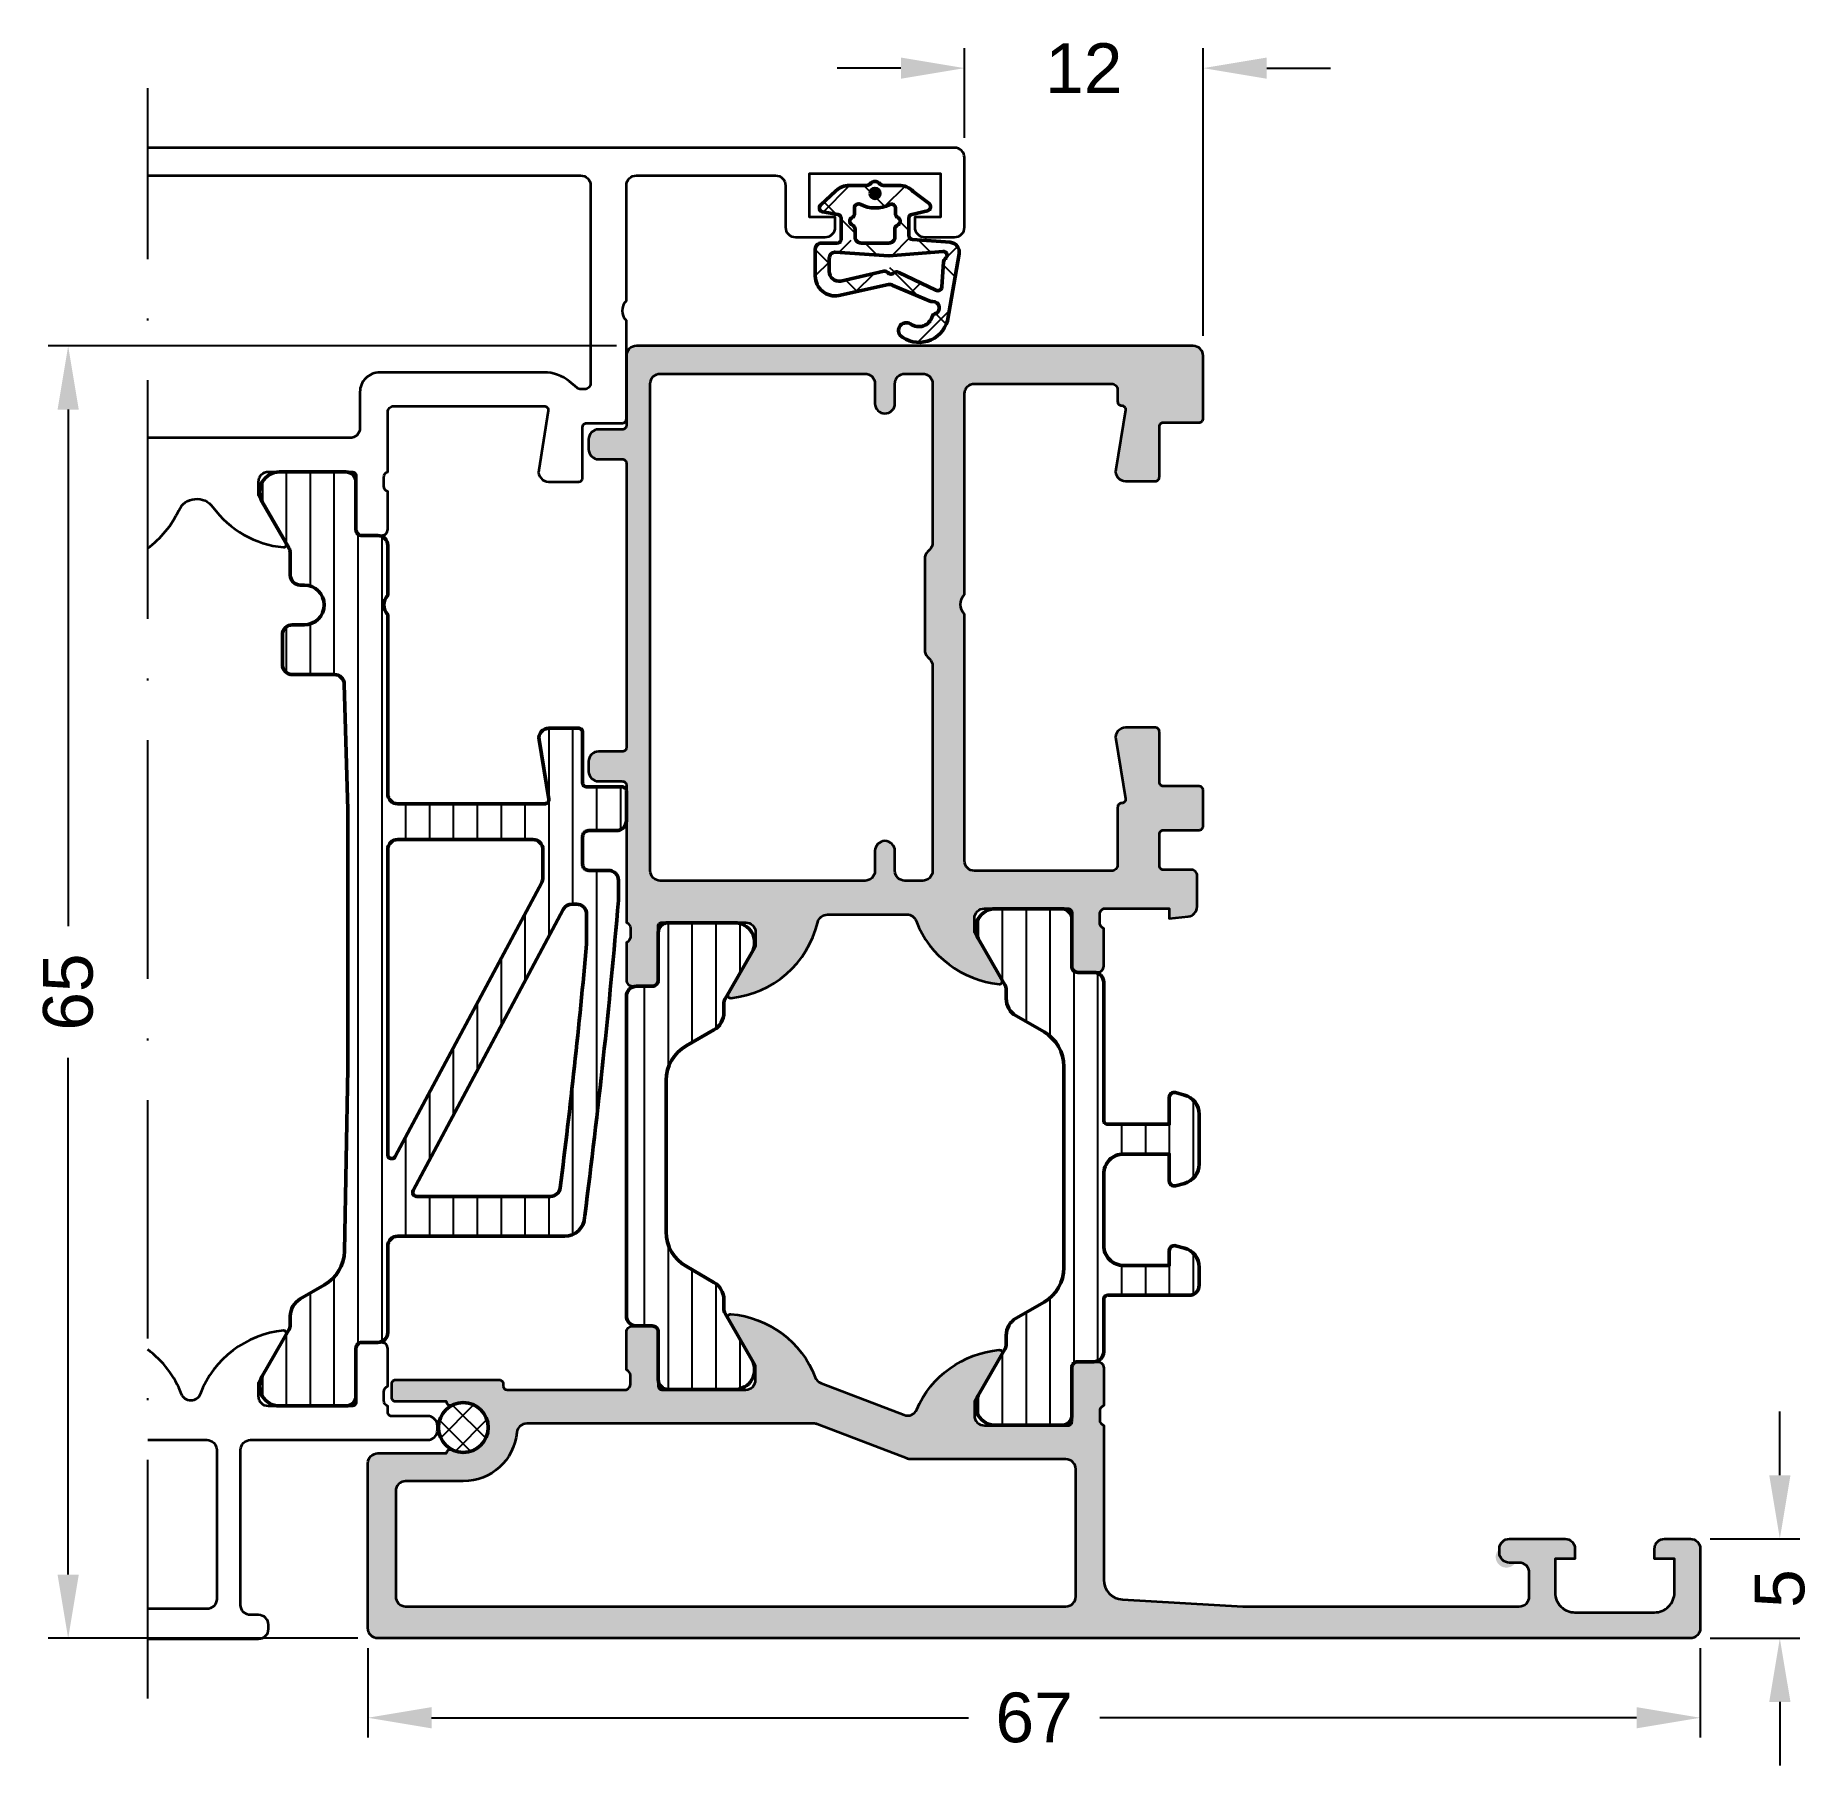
# Model space of a CAD drawing. Header units: millimetres. Extents: x 45 to 134.3, y 102.6 to 189.6.
import ezdxf

# ---------------------------------------------------------------- set-up
doc = ezdxf.new("R2010")
doc.units = ezdxf.units.MM
doc.header["$PDMODE"] = 1
doc.header["$PDSIZE"] = -0.001
doc.linetypes.add('ACAD_ISO10W100', pattern=[18, 12, -3, 0, -3])
for name, color, linetype, lineweight in [('S01_Bemaßung', 140, 'Continuous', 25), ('S03_AL_Kontur', 255, 'Continuous', 35), ('S04_AL_Schraffur', 253, 'Continuous', 25), ('S05_EPDM_Kontur', 31, 'Continuous', 50), ('S06_EPDM_Schraffur', 43, 'Continuous', 25), ('S07_Isolation_Kontur', 91, 'Continuous', 50), ('S08_Isolation_Schraffur', 103, 'Continuous', 25), ('S09_KS_Kontur', 254, 'Continuous', 50), ('S18_Mittellinie', 10, 'ACAD_ISO10W100', 25)]:
    doc.layers.add(name, color=color, linetype=linetype, lineweight=lineweight)
doc.styles.add('Arial', font='arial.ttf')
doc.dimstyles.new('1 zu 1', dxfattribs={"dimtxt": 2.5, "dimasz": 3.2, "dimexe": 1, "dimexo": 1, "dimgap": 1.5, "dimtad": 0, "dimdec": 1, "dimrnd": 0.5, "dimdsep": 46, "dimtxsty": 'Arial', "dimcen": 0, "dimclrd": 256, "dimclre": 256, "dimclrt": 256, "dimadec": 0, "dimazin": 0, "dimtfac": 1, "dimtdec": 1, "dimtofl": 0, "dimtmove": 0, "dimatfit": 1, "dimfxl": 1, "dimtolj": 1, "dimlwd": 25, "dimlwe": 25, "dimarcsym": 0})
pattern_1 = [(90, (0, 0), (-1.2, 7e-17), [])]

# ---------------------------------------------------------------- blocks, each defined once
blk = doc.blocks.new('587320_s_gereric')
at = {"layer": 'S04_AL_Schraffur'}
h = blk.add_hatch(color=256, dxfattribs=at)
h.dxf.hatch_style = 1
h.paths.add_polyline_path([(-39.4, 11.502, -0.402182), (-40.038, 11.233), (-44.213, 12.836, -0.211795), (-44.5, 13.122, 0.287239), (-48.75, 16.3, 0.605195), (-48.881, 16.093), (-47.5, 13.7), (-47.5, 13, -0.414214), (-48, 12.5), (-52.21, 12.5, -0.414214), (-52.41, 12.7), (-52.41, 15.4, 0.414214), (-52.71, 15.7), (-53.7, 15.7, 0.414214), (-54, 15.4), (-54, 13.5, -0.317837), (-53.8, 13.217), (-53.8, 12.783, -0.317837), (-54, 12.5), (-60, 12.5, -0.414214), (-60.2, 12.7), (-60.2, 12.8, 0.414214), (-60.4, 13), (-65.6, 13, 0.414214), (-65.8, 12.8), (-65.8, 12.1, 0.414214), (-65.6, 11.9), (-63.042, 11.9, 0.555973), (-62.754, 11.721, -1.609432), (-62.754, 9.479, 0.555973), (-63.042, 9.3), (-66.5, 9.3, 0.414214), (-67, 8.8), (-67, 0.5, 0.414214), (-66.5, 0), (-0.5, 0, 0.414214), (0, 0.5), (0, 4.5, 0.414214), (-0.5, 5), (-1.8, 5, 0.414214), (-2.3, 4.5), (-2.3, 4), (-1.3, 4), (-1.3, 2.3, -0.414214), (-2.3, 1.3), (-6.3, 1.3, -0.414214), (-7.3, 2.3), (-7.3, 4), (-6.3, 4), (-6.3, 4.5, 0.414214), (-6.8, 5), (-9.6, 5, 0.414214), (-10.1, 4.5, 1.076163), (-9.339, 3.739, -0.568801), (-8.6, 3.3), (-8.6, 2.1, -0.414214), (-9.1, 1.6), (-23, 1.6), (-29.057, 1.946, -0.397592), (-30, 2.944), (-30, 10.7, -0.317837), (-30.2, 10.983), (-30.2, 11.417, -0.317837), (-30, 11.7), (-30, 13.6, 0.414214), (-30.3, 13.9), (-31.29, 13.9, 0.414214), (-31.59, 13.6), (-31.59, 10.9, -0.414214), (-31.79, 10.7), (-36, 10.7, -0.414214), (-36.5, 11.2), (-36.5, 11.9), (-35.119, 14.293, 0.607126), (-35.25, 14.499, 0.275372)])
h.paths.add_polyline_path([(-31.9, 9, -0.414214), (-31.4, 8.5), (-31.4, 2.1, -0.414214), (-31.9, 1.6), (-65.1, 1.6, -0.414214), (-65.6, 2.1), (-65.6, 7.4, -0.414214), (-65.1, 7.9), (-62.2, 7.9, 0.386974), (-59.512, 10.347, -0.386974), (-59.014, 10.8), (-44.49, 10.8), (-39.888, 9.033, 0.091887), (-39.709, 9)], flags=16)
at = {"layer": 'S03_AL_Kontur'}
for points in [[(-48.75, 16.3, -0.287239), (-44.5, 13.122, 0.211795), (-44.213, 12.836), (-40.038, 11.233, 0.402182), (-39.4, 11.502, -0.275372), (-35.25, 14.499, -0.607126), (-35.119, 14.293), (-36.5, 11.9), (-36.5, 11.2, 0.414214), (-36, 10.7), (-31.79, 10.7, 0.414214), (-31.59, 10.9), (-31.59, 13.6, -0.414214), (-31.29, 13.9), (-30.3, 13.9, -0.414214), (-30, 13.6), (-30, 11.7, 0.317837), (-30.2, 11.417), (-30.2, 10.983, 0.317837), (-30, 10.7), (-30, 2.944, 0.397592), (-29.057, 1.946), (-23, 1.6), (-9.1, 1.6, 0.414214), (-8.6, 2.1), (-8.6, 3.3, 0.414214), (-9.1, 3.8), (-9.6, 3.8, -0.414214), (-10.1, 4.3), (-10.1, 4.5, -0.414214), (-9.6, 5), (-6.8, 5, -0.414214), (-6.3, 4.5), (-6.3, 4), (-7.3, 4), (-7.3, 2.3, 0.414214), (-6.3, 1.3), (-2.3, 1.3, 0.414214), (-1.3, 2.3), (-1.3, 4), (-2.3, 4), (-2.3, 4.5, -0.414214), (-1.8, 5), (-0.5, 5, -0.414214), (0, 4.5), (0, 0.5, -0.414214), (-0.5, 0), (-66.5, 0, -0.414214), (-67, 0.5), (-67, 8.8, -0.414214), (-66.5, 9.3), (-63.042, 9.3, -0.555973), (-62.754, 9.479, 1.609432), (-62.754, 11.721, -0.555973), (-63.042, 11.9), (-65.6, 11.9, -0.414214), (-65.8, 12.1), (-65.8, 12.8, -0.414214), (-65.6, 13), (-60.4, 13, -0.414214), (-60.2, 12.8), (-60.2, 12.7, 0.414214), (-60, 12.5), (-54, 12.5, 0.317837), (-53.8, 12.783), (-53.8, 13.217, 0.317837), (-54, 13.5), (-54, 15.4, -0.414214), (-53.7, 15.7), (-52.71, 15.7, -0.414214), (-52.41, 15.4), (-52.41, 12.7, 0.414214), (-52.21, 12.5), (-48, 12.5, 0.414214), (-47.5, 13), (-47.5, 13.7), (-48.881, 16.093, -0.605195)], [(-31.4, 8.5, 0.414214), (-31.9, 9), (-39.709, 9, -0.091887), (-39.888, 9.033), (-44.404, 10.767, 0.091887), (-44.583, 10.8), (-59.014, 10.8, 0.386974), (-59.512, 10.347, -0.386974), (-62.2, 7.9), (-65.1, 7.9, 0.414214), (-65.6, 7.4), (-65.6, 2.1, 0.414214), (-65.1, 1.6), (-31.9, 1.6, 0.414214), (-31.4, 2.1)]]:
    blk.add_lwpolyline(points, format="xyb", close=True, dxfattribs=at)
blk = doc.blocks.new('587310_s')
at = {"layer": 'S04_AL_Schraffur'}
h = blk.add_hatch(color=256, dxfattribs=at)
h.dxf.hatch_style = 1
h.paths.add_polyline_path([(0, -0.5, 0.414214), (-0.5, 0), (-28.5, 0, 0.414214), (-29, -0.5), (-29, -3.65, 0.414214), (-28.8, -3.85), (-27, -3.85, -0.414214), (-26.8, -4.05), (-26.8, -6.6, 0.414214), (-26.6, -6.8), (-25.1, -6.8, 0.462761), (-24.607, -6.219), (-25.097, -3.232, -0.462761), (-24.9, -3, 0.414214), (-24.7, -2.8), (-24.7, -2.2, -0.414214), (-24.4, -1.9), (-17.5, -1.9, -0.414214), (-17, -2.4), (-17, -12.5, -0.4), (-17, -13.5), (-17, -25.9, -0.414214), (-17.5, -26.4), (-24.4, -26.4, -0.414214), (-24.7, -26.1), (-24.7, -23.2, 0.414214), (-24.9, -23, -0.462761), (-25.097, -22.768), (-24.607, -19.781, 0.462761), (-25.1, -19.2), (-26.6, -19.2, 0.414214), (-26.8, -19.4), (-26.8, -21.95, -0.414214), (-27, -22.15), (-28.8, -22.15, 0.414214), (-29, -22.35), (-29, -24.15, 0.414214), (-28.8, -24.35), (-27, -24.35, -0.414214), (-26.8, -24.55), (-26.8, -26.15, -0.414214), (-27, -26.35), (-28.4, -26.35, 0.414214), (-28.7, -26.65), (-28.7, -28.203, 0.383864), (-28.252, -28.7), (-27.3, -28.8), (-27.3, -28.3), (-24.2, -28.3, -0.517638), (-23.8, -28.583), (-23.8, -29.017, -0.317837), (-24, -29.3), (-24, -31.2, 0.414214), (-23.7, -31.5), (-22.71, -31.5, 0.414214), (-22.41, -31.2), (-22.41, -28.5, -0.414214), (-22.21, -28.3), (-18, -28.3, -0.414214), (-17.5, -28.8), (-17.5, -29.5), (-18.881, -31.893, 0.610371), (-18.748, -32.099, 0.283633), (-14.57, -28.92, -0.310198), (-14.103, -28.6), (-10.106, -28.6, -0.347182), (-9.62, -28.984, 0.319614), (-5.252, -32.799, 0.610917), (-5.119, -32.593), (-6.5, -30.2), (-6.5, -29.5, -0.414214), (-6, -29), (-1.79, -29, -0.414214), (-1.59, -29.2), (-1.59, -31.9, 0.414214), (-1.29, -32.2), (-0.3, -32.2, 0.414214), (0, -31.9), (0, -30, -0.317837), (-0.2, -29.717), (-0.2, -29.283, -0.317837), (0, -29), (0, -22.1, -0.414214), (0.2, -21.9), (1.4, -21.9, 0.57735), (1.833, -21.15, 0.57735), (1.4, -20.4), (0.2, -20.4, -0.414214), (0, -20.2), (0, -5.9, -0.414214), (0.2, -5.7), (1.4, -5.7, 0.57735), (1.833, -4.95, 0.57735), (1.4, -4.2), (0.2, -4.2, -0.414214), (0, -4)])
h.paths.add_polyline_path([(-1.2, -1.9), (-1.2, -26.4, -0.414214), (-1.7, -26.9), (-12, -26.9, -0.414214), (-12.5, -26.4), (-12.5, -25.4, 1), (-13.5, -25.4), (-13.5, -26.4, -0.414214), (-14, -26.9), (-14.9, -26.9, -0.414214), (-15.4, -26.4), (-15.4, -16.107, -0.198912), (-15.254, -15.754), (-15.146, -15.646, 0.198912), (-15, -15.293), (-15, -10.707, 0.241414), (-15.197, -10.295, -0.238295), (-15.4, -9.893), (-15.4, -1.9, -0.414214), (-14.9, -1.4), (-14, -1.4, -0.414214), (-13.5, -1.9), (-13.5, -2.9, 1), (-12.5, -2.9), (-12.5, -1.9, -0.414214), (-12, -1.4), (-1.7, -1.4, -0.414214)], flags=16)
at = {"layer": 'S03_AL_Kontur'}
for points in [[(-14.57, -28.92, -0.283633), (-18.748, -32.099, -0.610371), (-18.881, -31.893), (-17.5, -29.5), (-17.5, -28.8, 0.414214), (-18, -28.3), (-22.21, -28.3, 0.414214), (-22.41, -28.5), (-22.41, -31.2, -0.414214), (-22.71, -31.5), (-23.7, -31.5, -0.414214), (-24, -31.2), (-24, -29.3, 0.317837), (-23.8, -29.017), (-23.8, -28.583, 0.317837), (-24, -28.3), (-27.3, -28.3), (-27.3, -28.8), (-28.252, -28.7, -0.383864), (-28.7, -28.203), (-28.7, -26.65, -0.414214), (-28.4, -26.35), (-27, -26.35, 0.414214), (-26.8, -26.15), (-26.8, -24.55, 0.414214), (-27, -24.35), (-28.8, -24.35, -0.414214), (-29, -24.15), (-29, -22.35, -0.414214), (-28.8, -22.15), (-27, -22.15, 0.414214), (-26.8, -21.95), (-26.8, -19.4, -0.414214), (-26.6, -19.2), (-25.1, -19.2, -0.462761), (-24.607, -19.781), (-25.097, -22.768, 0.462761), (-24.9, -23, -0.414214), (-24.7, -23.2), (-24.7, -26.1, 0.414214), (-24.4, -26.4), (-17.5, -26.4, 0.414214), (-17, -25.9), (-17, -13.5, 0.4), (-17, -12.5), (-17, -2.4, 0.414214), (-17.5, -1.9), (-24.4, -1.9, 0.414214), (-24.7, -2.2), (-24.7, -2.8, -0.414214), (-24.9, -3, 0.462761), (-25.097, -3.232), (-24.607, -6.219, -0.462761), (-25.1, -6.8), (-26.6, -6.8, -0.414214), (-26.8, -6.6), (-26.8, -4.05, 0.414214), (-27, -3.85), (-28.8, -3.85, -0.414214), (-29, -3.65), (-29, -0.5, -0.414214), (-28.5, 0), (-0.5, 0, -0.414214), (0, -0.5), (0, -4, 0.414214), (0.2, -4.2), (1.4, -4.2, -0.414214), (1.9, -4.7), (1.9, -5.2, -0.414214), (1.4, -5.7), (0.2, -5.7, 0.414214), (0, -5.9), (0, -20.2, 0.414214), (0.2, -20.4), (1.4, -20.4, -0.414214), (1.9, -20.9), (1.9, -21.4, -0.414214), (1.4, -21.9), (0.2, -21.9, 0.414214), (0, -22.1), (0, -29, 0.317837), (-0.2, -29.283), (-0.2, -29.717, 0.317837), (0, -30), (0, -31.9, -0.414214), (-0.3, -32.2), (-1.29, -32.2, -0.414214), (-1.59, -31.9), (-1.59, -29.2, 0.414214), (-1.79, -29), (-6, -29, 0.414214), (-6.5, -29.5), (-6.5, -30.2), (-5.119, -32.593, -0.610917), (-5.252, -32.799, -0.319614), (-9.62, -28.984, 0.347182), (-10.106, -28.6), (-14.103, -28.6, 0.310198)], [(-13.5, -1.9, 0.414214), (-14, -1.4), (-14.9, -1.4, 0.414214), (-15.4, -1.9), (-15.4, -9.893, 0.198912), (-15.254, -10.246), (-15.146, -10.354, -0.198912), (-15, -10.707), (-15, -15.293, -0.198912), (-15.146, -15.646), (-15.254, -15.754, 0.198912), (-15.4, -16.107), (-15.4, -26.4, 0.414214), (-14.9, -26.9), (-14, -26.9, 0.414214), (-13.5, -26.4), (-13.5, -25.4, -1), (-12.5, -25.4), (-12.5, -26.4, 0.414214), (-12, -26.9), (-1.7, -26.9, 0.414214), (-1.2, -26.4), (-1.2, -1.9, 0.414214), (-1.7, -1.4), (-12, -1.4, 0.414214), (-12.5, -1.9), (-12.5, -2.9, -1), (-13.5, -2.9)]]:
    blk.add_lwpolyline(points, format="xyb", close=True, dxfattribs=at)
blk = doc.blocks.new('30065269_s')
at = {"layer": 'S08_Isolation_Schraffur'}
h = blk.add_hatch(dxfattribs=at)
h.set_pattern_fill('LINIE', color=256, scale=1.2, angle=90)
h.set_pattern_definition(pattern_1)
h.paths.add_polyline_path([(4.9, 8.469), (4.9, 8.915, -0.131652), (4.967, 9.165), (6.309, 11.49, 0.57735), (5.443, 12.99), (2.1, 12.99, 0.414214), (1.6, 12.49), (1.6, 10.09, -0.414214), (1.3, 9.79), (0.5, 9.79, 0.414214), (0, 9.29), (0, 2.35, -0.414214), (-0.2, 2.15), (-3.3, 2.15), (-3.3, 3.5, 0.493145), (-3.615, 3.741), (-4.059, 3.622, 0.339454), (-4.8, 2.657), (-4.8, 0.143, 0.339454), (-4.059, -0.822), (-3.615, -0.941, 0.493145), (-3.3, -0.7), (-3.3, 0.65), (-1, 0.65, -0.414214), (0, -0.35), (0, -3.95, -0.414214), (-1, -4.95), (-3.3, -4.95), (-3.3, -4.2, 0.493145), (-3.615, -3.959), (-4.059, -4.078, 0.339454), (-4.8, -5.043), (-4.8, -5.95, 0.414214), (-4.3, -6.45), (-0.2, -6.45, -0.414214), (0, -6.65), (0, -9.29, 0.414214), (0.5, -9.79), (1.3, -9.79, -0.414214), (1.6, -10.09), (1.6, -12.49, 0.414214), (2.1, -12.99), (5.443, -12.99, 0.57735), (6.309, -11.49), (4.967, -9.165, -0.131652), (4.9, -8.915), (4.9, -8.469, 0.267949), (4.4, -7.602), (3, -6.794, -0.267949), (2, -5.062), (2, 5.062, -0.267949), (3, 6.794), (4.4, 7.602, 0.267949)])
at = {"layer": 'S07_Isolation_Kontur'}
blk.add_lwpolyline([(-3.3, -0.7), (-3.3, 0.65), (-1, 0.65, -0.414214), (0, -0.35), (0, -3.95, -0.414214), (-1, -4.95), (-3.3, -4.95), (-3.3, -4.2, 0.493145), (-3.615, -3.959), (-4.059, -4.078, 0.339454), (-4.8, -5.043), (-4.8, -5.95, 0.414214), (-4.3, -6.45), (-0.2, -6.45, -0.414214), (0, -6.65), (0, -9.29, 0.414214), (0.5, -9.79), (1.3, -9.79, -0.414214), (1.6, -10.09), (1.6, -12.49, 0.414214), (2.1, -12.99), (5.443, -12.99, 0.57735), (6.309, -11.49), (4.967, -9.165, -0.131652), (4.9, -8.915), (4.9, -8.469, 0.267949), (4.4, -7.602), (3, -6.794, -0.267949), (2, -5.062), (2, 5.062, -0.267949), (3, 6.794), (4.4, 7.602, 0.267949), (4.9, 8.469), (4.9, 8.915, -0.131652), (4.967, 9.165), (6.309, 11.49, 0.57735), (5.443, 12.99), (2.1, 12.99, 0.414214), (1.6, 12.49), (1.6, 10.09, -0.414214), (1.3, 9.79), (0.5, 9.79, 0.414214), (0, 9.29), (0, 2.35, -0.414214), (-0.2, 2.15), (-3.3, 2.15), (-3.3, 3.5, 0.493145), (-3.615, 3.741), (-4.059, 3.622, 0.339454), (-4.8, 2.657), (-4.8, 0.143, 0.339454), (-4.059, -0.822), (-3.615, -0.941, 0.493145)], format="xyb", close=True, dxfattribs=at)
blk = doc.blocks.new('662021_s')
blk.add_blockref('30065269_s', (0, 13))
blk = doc.blocks.new('30065272_s')
at = {"layer": 'S08_Isolation_Schraffur'}
h = blk.add_hatch(dxfattribs=at)
h.set_pattern_fill('LINIE', color=256, scale=1.2, angle=90)
h.set_pattern_definition(pattern_1)
h.paths.add_polyline_path([(4.9, 7.219), (4.9, 7.665, -0.131652), (4.967, 7.915), (6.309, 10.24, 0.57735), (5.443, 11.74), (2.1, 11.74, 0.414214), (1.6, 11.24), (1.6, 8.84, -0.414214), (1.3, 8.54), (0.5, 8.54, 0.414214), (0, 8.04), (0, -8.04, 0.414214), (0.5, -8.54), (1.3, -8.54, -0.414214), (1.6, -8.84), (1.6, -11.24, 0.414214), (2.1, -11.74), (5.443, -11.74, 0.57735), (6.309, -10.24), (4.967, -7.915, -0.131652), (4.9, -7.665), (4.9, -7.219, 0.267949), (4.4, -6.352), (3, -5.544, -0.267949), (2, -3.812), (2, 3.812, -0.267949), (3, 5.544), (4.4, 6.352, 0.267949)])
at = {"layer": 'S07_Isolation_Kontur'}
blk.add_lwpolyline([(2, -3.812, 0.267949), (3, -5.544), (4.4, -6.352, -0.267949), (4.9, -7.219), (4.9, -7.665, 0.131652), (4.967, -7.915), (6.309, -10.24, -0.57735), (5.443, -11.74), (2.1, -11.74, -0.414214), (1.6, -11.24), (1.6, -8.84, 0.414214), (1.3, -8.54), (0.5, -8.54, -0.414214), (0, -8.04), (0, 8.04, -0.414214), (0.5, 8.54), (1.3, 8.54, 0.414214), (1.6, 8.84), (1.6, 11.24, -0.414214), (2.1, 11.74), (5.443, 11.74, -0.57735), (6.309, 10.24), (4.967, 7.915, 0.131652), (4.9, 7.665), (4.9, 7.219, -0.267949), (4.4, 6.352), (3, 5.544, 0.267949), (2, 3.812)], format="xyb", close=True, dxfattribs=at)
blk = doc.blocks.new('662023_s')
blk.add_blockref('30065272_s', (0, 11.75))
blk = doc.blocks.new('575820_s')
at = {"extrusion": (0, 0, -1)}
blk.add_blockref('587310_s', (-13, 65), dxfattribs=at)
at = {"extrusion": (-3.74154e-50, -3.98329e-35, -1)}
blk.add_blockref('662021_s', (-37, 10.7), dxfattribs=at)
for name, p in [('662023_s', (13, 12.5)), ('587320_s_gereric', (67, 0))]:
    blk.add_blockref(name, p)
blk = doc.blocks.new('30065155_s')
at = {"layer": 'S08_Isolation_Schraffur'}
h = blk.add_hatch(dxfattribs=at)
h.set_pattern_fill('LINIE', color=256, scale=1.2, angle=90)
h.set_pattern_definition([(90, (-2e-14, 23.5), (-1.2, 7e-17), [])])
h.paths.add_polyline_path([(0, 30.8, -0.414214), (-0.5, 30.3), (-7.9, 30.3, -0.462761), (-8.097, 30.532), (-7.607, 33.519, 0.462761), (-8.1, 34.1), (-9.6, 34.1, 0.414214), (-9.8, 33.9), (-9.8, 31.35, -0.414214), (-10, 31.15), (-11.8, 31.15, 0.414214), (-12, 30.95), (-12, 29.45, 0.414214), (-11.5, 28.95), (-10.1, 28.95, -0.414214), (-9.8, 28.65), (-9.8, 27.25, -0.414214), (-10.1, 26.95), (-11.1, 26.95, 0.414214), (-11.6, 26.45), (-11.6, 25.43, 0.010778), (-9.872, 9.314, 0.345994), (-8.9, 8.55), (-0.5, 8.55, -0.414214), (0, 8.05), (0, 3.71, 0.414214), (0.5, 3.21), (1.3, 3.21, -0.414214), (1.6, 2.91), (1.6, 0.51, 0.414214), (2.1, 0.01), (5.443, 0.01, 0.57735), (6.309, 1.51), (4.9, 3.951), (4.9, 4.531, 0.267949), (4.4, 5.398), (3.178, 6.103, -0.26277), (2.178, 7.797), (2, 17), (2, 30), (2.186, 36.315, -0.405628), (2.686, 36.8), (4.8, 36.8, 0.414214), (5.3, 37.3), (5.3, 38.8, 0.414214), (4.8, 39.3), (4.2, 39.3, -1), (4.2, 41.3), (4.4, 41.3, 0.414214), (4.9, 41.8), (4.9, 43.049), (6.309, 45.49, 0.57735), (5.443, 46.99), (2.1, 46.99, 0.414214), (1.6, 46.49), (1.6, 44.09, -0.414214), (1.3, 43.79), (0.5, 43.79, 0.414214), (0, 43.29), (0, 40.79, -0.408248), (0, 39.81)])
h.paths.add_polyline_path([(-0.5, 28.5, -0.414214), (0, 28), (0, 12.649, -0.780583), (-0.376, 12.555), (-7.8, 26.458), (-7.8, 28, -0.414214), (-7.3, 28.5)], flags=16)
h.paths.add_polyline_path([(-8.828, 24.986), (-1.277, 10.844, -0.566349), (-1.453, 10.55), (-8.177, 10.55, -0.378239), (-8.673, 10.988, -0.008221), (-10, 23.234), (-10, 24.75, -0.414214), (-9.5, 25.25), (-9.269, 25.25, -0.276855)], flags=16)
at = {"layer": 'S07_Isolation_Kontur'}
for points in [[(-0.5, 30.3, 0.414214), (0, 30.8), (0, 39.81, 0.408248), (0, 40.79), (0, 43.29, -0.414214), (0.5, 43.79), (1.3, 43.79, 0.414214), (1.6, 44.09), (1.6, 46.49, -0.414214), (2.1, 46.99), (5.443, 46.99, -0.57735), (6.309, 45.49), (4.967, 43.165, 0.131652), (4.9, 42.915), (4.9, 41.8, -0.414214), (4.4, 41.3), (4.2, 41.3, 1), (4.2, 39.3), (4.8, 39.3, -0.414214), (5.3, 38.8), (5.3, 37.3, -0.414214), (4.8, 36.8), (2.686, 36.8, 0.405628), (2.186, 36.315), (2, 30), (2, 17.01, 0.004839), (2, 16.99), (2.178, 7.797, 0.26277), (3.178, 6.103), (4.4, 5.398, -0.267949), (4.9, 4.531), (4.9, 4.085, 0.131652), (4.967, 3.835), (6.309, 1.51, -0.57735), (5.443, 0.01), (2.1, 0.01, -0.414214), (1.6, 0.51), (1.6, 2.91, 0.414214), (1.3, 3.21), (0.5, 3.21, -0.414214), (0, 3.71), (0, 8.05, 0.414214), (-0.5, 8.55), (-8.9, 8.55, -0.399638), (-9.899, 9.5, 0.019418), (-9.906, 9.577, -0.010601), (-11.6, 25.43), (-11.6, 26.45, -0.414214), (-11.1, 26.95), (-10.1, 26.95, 0.414214), (-9.8, 27.25), (-9.8, 28.65, 0.414214), (-10.1, 28.95), (-11.5, 28.95, -0.414214), (-12, 29.45), (-12, 30.95, -0.414214), (-11.8, 31.15), (-10, 31.15, 0.414214), (-9.8, 31.35), (-9.8, 33.9, -0.414214), (-9.6, 34.1), (-8.1, 34.1, -0.462761), (-7.607, 33.519), (-8.097, 30.532, 0.462761), (-7.9, 30.3)], [(0, 28, 0.414214), (-0.5, 28.5), (-7.3, 28.5, 0.414214), (-7.8, 28), (-7.8, 26.583, 0.123227), (-7.741, 26.348), (-0.376, 12.555, 0.780583), (0, 12.649)], [(-9.5, 25.25, 0.414214), (-10, 24.75), (-10, 23.234, 0.008221), (-8.673, 10.988, 0.378239), (-8.177, 10.55), (-1.453, 10.55, 0.566349), (-1.277, 10.844), (-8.828, 24.986, 0.276855), (-9.269, 25.25)]]:
    blk.add_lwpolyline(points, format="xyb", close=True, dxfattribs=at)
blk = doc.blocks.new('662011_s')
blk.add_blockref('30065155_s', (0, 0))
blk = doc.blocks.new('245472_s')
at = {"layer": 'S06_EPDM_Schraffur'}
h = blk.add_hatch(dxfattribs=at)
h.set_pattern_fill('NETZ', color=256, scale=2, angle=45)
h.set_pattern_definition([(45, (0, 0), (-1.4142, 1.4142), []), (135, (0, 0), (-1.4142, -1.4142), [])])
h.paths.add_polyline_path([(0.079, 1.295), (-0.722, 0.682, 0.634157), (-0.646, 0.329), (0.145, 0.145, -0.348874), (0.3, -0.05), (0.3, -0.917, -0.388879), (0.117, -1.116), (-1.778, -1.262, 0.442765), (-2.232, -1.847), (-1.644, -5.206, 0.555399), (0.752, -5.928, 0.804971), (0.215, -5.364, -0.532691), (-0.878, -4.984, 0.232984), (-1.006, -4.862, -0.922839), (-0.897, -4.246, 0.124081), (-0.8, -4.231), (1.248, -3.369), (3.826, -3.945, 0.466308), (5, -2.961), (5, -1.6, 0.414214), (4.7, -1.3), (3.9, -1.3, -0.414214), (3.7, -1.1), (3.7, -0.055, -0.368281), (3.868, 0.143), (4.63, 0.265, 0.623369), (4.735, 0.609), (3.965, 1.33, 0.190392), (3.282, 1.6), (2.283, 1.6, 0.707107), (1.717, 1.6), (0.798, 1.6, 0.203452)])
h.paths.add_polyline_path([(0.815, -0.04, 0.660378), (0.865, -0.405, -0.32013), (1, -0.594), (1, -1, 0.414214), (1.3, -1.3), (2.7, -1.3, 1.124558), (3.045, -0.72, -0.433887), (3.085, -0.431), (3.185, -0.36, 0.593304), (3.149, -0.01, -0.295823), (3.031, 0.172), (3.031, 0.471, 0.563435), (2.738, 0.649, -0.241085), (1.259, 0.636, 1.193377), (0.932, 0.288, -0.415415), (0.885, 0.009)], flags=16)
h.paths.add_polyline_path([(1.302, -1.947), (3.958, -1.762, -0.455358), (4.3, -2.06), (4.3, -2.722, -0.466308), (3.713, -3.215), (1.549, -2.714, 1.20825), (1.12, -2.937, 0.579305), (0.808, -2.783), (-1.055, -3.663, -0.573655), (-1.366, -3.513), (-1.452, -2.23, 0.226235), (-1.538, -2.081, -0.737445), (-1.426, -1.716)], flags=16)
at = {"layer": 'S09_KS_Kontur'}
h = blk.add_hatch(color=256, dxfattribs=at)
h.dxf.hatch_style = 1
h.paths.add_polyline_path([(1.75, 1.2, 1), (2.25, 1.2, 1)])
at = {"layer": 'S05_EPDM_Kontur'}
for points in [[(0.145, 0.145), (-0.646, 0.329, -0.634157), (-0.722, 0.682), (0.079, 1.295, -0.203452), (0.798, 1.6), (1.6, 1.6, 0.236068), (1.76, 1.68, -0.5), (2.24, 1.68, 0.236068), (2.4, 1.6), (3.282, 1.6, -0.190392), (3.965, 1.33), (4.735, 0.609, -0.623369), (4.63, 0.265), (3.868, 0.143, 0.368281), (3.7, -0.055), (3.7, -1.1, 0.414214), (3.9, -1.3), (4.7, -1.3, -0.414214), (5, -1.6), (5, -2.961, -0.466308), (3.826, -3.945), (1.319, -3.385, 0.19438), (1.1, -3.431), (-0.8, -4.231, -0.124081), (-0.897, -4.246, 0.907151), (-1.016, -4.86, -0.247172), (-0.878, -4.984, 0.532691), (0.215, -5.364, -0.804971), (0.752, -5.928, -0.555399), (-1.644, -5.206), (-2.232, -1.847, -0.442765), (-1.778, -1.262), (0.117, -1.116, 0.388879), (0.3, -0.917), (0.3, -0.05, 0.348874)], [(3.175, -0.033), (3.116, 0.009, -0.243487), (3.031, 0.172), (3.031, 0.471, 0.563435), (2.738, 0.649, -0.241085), (1.259, 0.636, 0.557876), (0.969, 0.457), (0.969, 0.172, -0.243487), (0.885, 0.009), (0.825, -0.033, 0.537319), (0.825, -0.367), (0.915, -0.431, -0.243487), (1, -0.594), (1, -1, 0.414214), (1.3, -1.3), (2.7, -1.3, 0.414214), (3, -1), (3, -0.594, -0.243487), (3.085, -0.431), (3.175, -0.367, 0.537319)], [(-1.367, -3.508, 0.583183), (-1.055, -3.663), (0.808, -2.783, -0.356159), (1.06, -2.806, 0.446061), (1.357, -2.787, -0.276121), (1.549, -2.714), (3.713, -3.215, 0.466308), (4.3, -2.722), (4.3, -2.06, 0.414214), (4, -1.76), (1.302, -1.947), (-1.426, -1.716, 0.737445), (-1.538, -2.081, -0.233752), (-1.452, -2.236)]]:
    blk.add_lwpolyline(points, format="xyb", close=True, dxfattribs=at)
blk.add_circle((2, 1.2), 0.25, dxfattribs=at)
blk = doc.blocks.new('*D18')
at = {"layer": 'Defpoints', "color": 0, "transparency": 16777216}
for p in [(103.687, 187.977), (91.687, 183.477), (103.687, 173.506)]:
    blk.add_point(p, dxfattribs=at)
at = {"layer": 'S01_Bemaßung', "lineweight": 25, "transparency": 16777216}
for p, q in [((91.687, 184.477), (91.687, 188.977)), ((103.687, 174.506), (103.687, 188.977)), ((88.487, 187.977), (85.287, 187.977)), ((106.887, 187.977), (110.087, 187.977))]:
    blk.add_line(p, q, dxfattribs=at)
at = {"layer": 'S01_Bemaßung', "transparency": 16777216}
for points in [[(88.487, 188.511), (88.487, 187.444), (91.687, 187.977)], [(106.887, 188.511), (106.887, 187.444), (103.687, 187.977)]]:
    blk.add_solid(points, dxfattribs=at)
at = {"layer": 'S01_Bemaßung', "transparency": 16777216, "insert": (97.687, 187.977), "char_height": 2.5, "attachment_point": 5, "style": 'Arial'}
blk.add_mtext('\\A1;12', dxfattribs=at)
blk = doc.blocks.new('*D19')
at = {"layer": 'Defpoints', "color": 0, "transparency": 16777216}
for p in [(61.687, 109.506), (128.687, 109.506), (128.687, 105.006)]:
    blk.add_point(p, dxfattribs=at)
at = {"layer": 'S01_Bemaßung', "lineweight": 25, "transparency": 16777216}
for p, q in [((61.687, 108.506), (61.687, 104.006)), ((128.687, 108.506), (128.687, 104.006)), ((64.887, 105.006), (91.89, 105.006)), ((125.487, 105.006), (98.485, 105.006))]:
    blk.add_line(p, q, dxfattribs=at)
at = {"layer": 'S01_Bemaßung', "transparency": 16777216}
for points in [[(64.887, 105.54), (64.887, 104.473), (61.687, 105.006)], [(125.487, 105.54), (125.487, 104.473), (128.687, 105.006)]]:
    blk.add_solid(points, dxfattribs=at)
at = {"layer": 'S01_Bemaßung', "transparency": 16777216, "insert": (95.187, 105.006), "char_height": 2.5, "attachment_point": 5, "style": 'Arial'}
blk.add_mtext('\\A1;67', dxfattribs=at)
blk = doc.blocks.new('*D20')
at = {"layer": 'Defpoints', "color": 0, "transparency": 16777216}
for p in [(128.187, 114.006), (128.187, 109.006), (132.687, 109.006)]:
    blk.add_point(p, dxfattribs=at)
at = {"layer": 'S01_Bemaßung', "lineweight": 25, "transparency": 16777216}
for p, q in [((132.687, 117.206), (132.687, 120.406)), ((129.187, 114.006), (133.687, 114.006)), ((129.187, 109.006), (133.687, 109.006)), ((132.687, 105.806), (132.687, 102.606))]:
    blk.add_line(p, q, dxfattribs=at)
at = {"layer": 'S01_Bemaßung', "transparency": 16777216}
for points in [[(132.154, 117.206), (133.221, 117.206), (132.687, 114.006)], [(132.154, 105.806), (133.221, 105.806), (132.687, 109.006)]]:
    blk.add_solid(points, dxfattribs=at)
at = {"layer": 'S01_Bemaßung', "transparency": 16777216, "insert": (132.687, 111.506), "char_height": 2.5, "attachment_point": 5, "rotation": 90, "style": 'Arial'}
blk.add_mtext('\\A1;5', dxfattribs=at)
blk = doc.blocks.new('244511_s')
at = {"layer": 'S06_EPDM_Schraffur'}
h = blk.add_hatch(dxfattribs=at)
h.set_pattern_fill('NETZ', color=256, angle=45)
h.set_pattern_definition([(45, (0, 0), (-0.7071, 0.7071), []), (135, (0, 0), (-0.7071, -0.7071), [])])
h.paths.add_polyline_path([(-1.25, 0, 1), (1.25, 0, 1)])
at = {"layer": 'S05_EPDM_Kontur'}
blk.add_circle((0, 0), 1.25, dxfattribs=at)
blk = doc.blocks.new('*D21')
at = {"layer": 'Defpoints', "color": 0, "transparency": 16777216}
for p in [(75.187, 174.006), (46.616, 109.006), (62.187, 109.006)]:
    blk.add_point(p, dxfattribs=at)
at = {"layer": 'S01_Bemaßung', "lineweight": 25, "transparency": 16777216}
for p, q in [((74.187, 174.006), (45.616, 174.006)), ((46.616, 170.806), (46.616, 144.813)), ((46.616, 112.206), (46.616, 138.199)), ((61.187, 109.006), (45.616, 109.006))]:
    blk.add_line(p, q, dxfattribs=at)
at = {"layer": 'S01_Bemaßung', "transparency": 16777216}
for points in [[(46.083, 170.806), (47.149, 170.806), (46.616, 174.006)], [(46.083, 112.206), (47.149, 112.206), (46.616, 109.006)]]:
    blk.add_solid(points, dxfattribs=at)
at = {"layer": 'S01_Bemaßung', "transparency": 16777216, "insert": (46.616, 141.506), "char_height": 2.5, "attachment_point": 5, "rotation": 90, "style": 'Arial'}
blk.add_mtext('\\A1;65', dxfattribs=at)

msp = doc.modelspace()

# ---------------------------------------------------------------- linework, layer by layer
at = {"layer": 'S03_AL_Kontur'}
for points in [[(50.616, 163.829, 0.125094), (52.178, 165.735, -0.569965), (53.89, 165.901, 0.21339), (57.436, 163.878, 0.610538), (57.569, 164.084), (56.187, 166.477), (56.187, 167.177, -0.414214), (56.687, 167.677), (60.897, 167.677, -0.414214), (61.097, 167.477), (61.097, 164.777, 0.414214), (61.397, 164.477), (62.387, 164.477, 0.414214), (62.687, 164.777), (62.687, 166.677, -0.317837), (62.487, 166.96), (62.487, 167.394, -0.317837), (62.687, 167.677), (62.687, 170.677, -0.414214), (62.987, 170.977), (70.555, 170.977, -0.461006), (70.752, 170.746), (70.279, 167.755, 0.461006), (70.773, 167.177), (72.287, 167.177, 0.414214), (72.487, 167.377), (72.487, 169.927, -0.414214), (72.687, 170.127), (74.487, 170.127, 0.414214), (74.687, 170.327), (74.687, 175.277, -0.4), (74.687, 176.277), (74.687, 182.077, -0.414214), (75.187, 182.577), (82.187, 182.577, -0.414214), (82.687, 182.077), (82.687, 179.977, 0.414214), (83.187, 179.477), (84.687, 179.477, 0.414214), (85.187, 179.977), (85.187, 180.477), (83.887, 180.477), (83.887, 182.677), (90.487, 182.677), (90.487, 180.477), (89.187, 180.477), (89.187, 179.977, 0.414214), (89.687, 179.477), (91.187, 179.477, 0.414214), (91.687, 179.977), (91.687, 183.477, 0.414214), (91.187, 183.977), (50.616, 183.977)], [(50.616, 182.577), (72.387, 182.577, -0.414214), (72.887, 182.077), (72.887, 172.127, -0.414214), (72.587, 171.827), (72.396, 171.827, -0.176327), (72.204, 171.897), (71.832, 172.209, 0.176327), (70.546, 172.677), (62.287, 172.677, 0.414214), (61.287, 171.677), (61.287, 169.877, -0.414214), (60.787, 169.377), (50.616, 169.377)], [(50.616, 108.977), (56.187, 108.977, 0.414214), (56.687, 109.477), (56.687, 109.677, 0.414214), (56.187, 110.177), (55.787, 110.177, -0.414214), (55.287, 110.677), (55.287, 118.477, -0.414214), (55.787, 118.977), (64.687, 118.977, 0.414214), (65.187, 119.477), (65.187, 119.677, 0.414214), (64.687, 120.177), (62.887, 120.177, -0.414214), (62.687, 120.377), (62.687, 120.677, -0.317837), (62.487, 120.96), (62.487, 121.394, -0.317837), (62.687, 121.677), (62.687, 123.577, 0.414214), (62.387, 123.877), (61.397, 123.877, 0.414214), (61.097, 123.577), (61.097, 120.877, -0.414214), (60.897, 120.677), (56.687, 120.677, -0.414214), (56.187, 121.177), (56.187, 121.877), (57.569, 124.27, 0.610538), (57.436, 124.477, 0.284293), (53.254, 121.284, -0.688604), (52.32, 121.284, 0.143669), (50.616, 123.525, 0.143669)], [(50.616, 118.977), (53.587, 118.977, -0.414214), (54.087, 118.477), (54.087, 110.977, -0.414214), (53.587, 110.477), (50.616, 110.477)]]:
    msp.add_lwpolyline(points, format="xyb", dxfattribs=at)
at = {"layer": 'S18_Mittellinie'}
msp.add_line((50.616, 105.977), (50.616, 186.977), dxfattribs=at)

# ---------------------------------------------------------------- block references
for name, p in [('575820_s', (61.687, 109.006)), ('244511_s', (66.487, 119.606))]:
    msp.add_blockref(name, p)
at = {"xscale": -1}
msp.add_blockref('662011_s', (62.687, 120.677), dxfattribs=at)
at = {"layer": 'S03_AL_Kontur', "xscale": -1}
msp.add_blockref('245472_s', (89.187, 180.479), dxfattribs=at)

# ---------------------------------------------------------------- dimensions: what is measured, and where the dimension line sits
at = {"layer": 'S01_Bemaßung'}
for base, p1, p2, picture, middle in [((103.687, 187.977), (91.687, 183.477), (103.687, 173.506), '*D18', (97.687, 187.977)), ((128.687, 105.006), (61.687, 109.506), (128.687, 109.506), '*D19', (95.187, 105.006))]:
    dim = msp.add_linear_dim(base=base, p1=p1, p2=p2, dimstyle='1 zu 1', dxfattribs=at)
    dim.commit()
    dim.dimension.update_dxf_attribs({"geometry": picture, "text_midpoint": middle})
dim = msp.add_linear_dim(base=(46.616, 109.006), p1=(75.187, 174.006), p2=(62.187, 109.006), angle=90, dimstyle='1 zu 1', dxfattribs=at)
dim.commit()
dim.dimension.update_dxf_attribs({"geometry": '*D21', "text_midpoint": (46.616, 141.506)})
dim = msp.add_linear_dim(base=(132.687, 109.006), p1=(128.187, 114.006), p2=(128.187, 109.006), angle=90, dimstyle='1 zu 1', dxfattribs=at)
dim.commit()
dim.dimension.update_dxf_attribs({"geometry": '*D20', "text_midpoint": (132.687, 111.506), "dimtype": 160})

doc.saveas('drawing.dxf')
